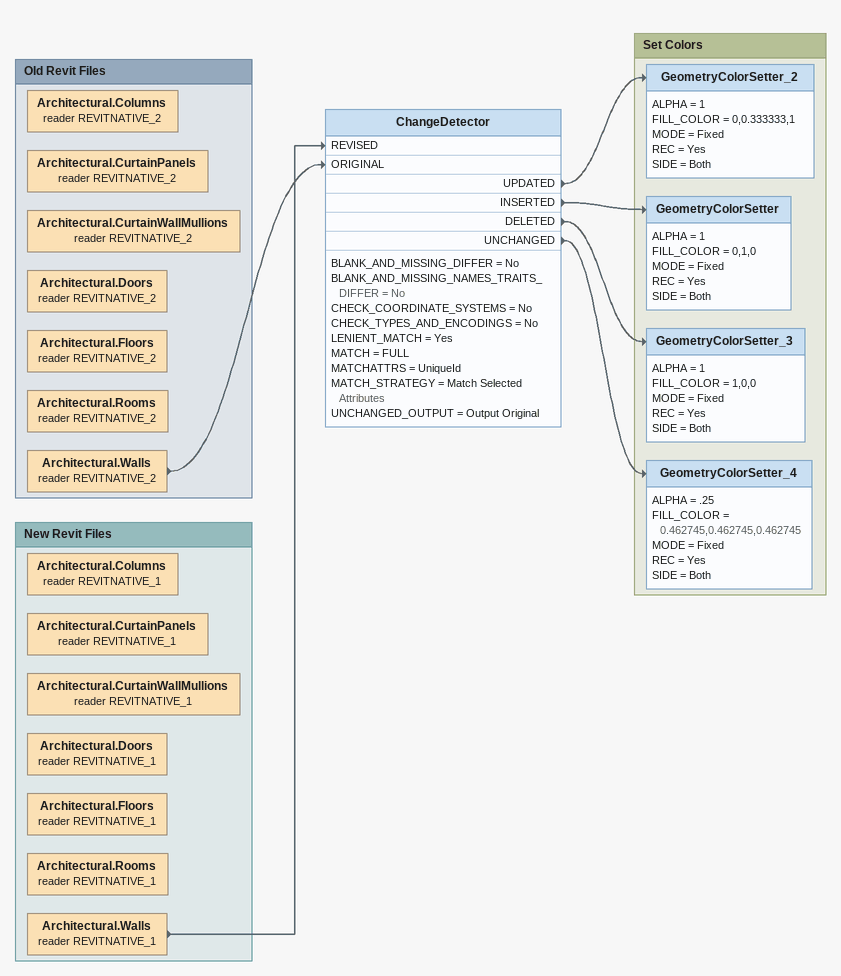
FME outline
ChangeDetector
    BLANK_AND_MISSING_DIFFER = No
    BLANK_AND_MISSING_NAMES_TRAITS_DIFFER = No
    CHECK_COORDINATE_SYSTEMS = No
    CHECK_TYPES_AND_ENCODINGS = No
    LENIENT_MATCH = Yes
    MATCH = FULL
    MATCHATTRS = UniqueId
    MATCH_STRATEGY = Match Selected Attributes
    UNCHANGED_OUTPUT = Output Original
    UPDATED -> GeometryColorSetter_2
    INSERTED -> GeometryColorSetter
    DELETED -> GeometryColorSetter_3
    UNCHANGED -> GeometryColorSetter_4

Bookmark: Old Revit Files
Architectural.CurtainWallMullions (reader REVITNATIVE_2)
Architectural.Columns (reader REVITNATIVE_2)
Architectural.CurtainPanels (reader REVITNATIVE_2)
Architectural.Doors (reader REVITNATIVE_2)
Architectural.Floors (reader REVITNATIVE_2)
Architectural.Rooms (reader REVITNATIVE_2)
Architectural.Walls (reader REVITNATIVE_2)
    -> ChangeDetector [ORIGINAL]

Bookmark: New Revit Files
Architectural.CurtainWallMullions (reader REVITNATIVE_1)
Architectural.Columns (reader REVITNATIVE_1)
Architectural.CurtainPanels (reader REVITNATIVE_1)
Architectural.Doors (reader REVITNATIVE_1)
Architectural.Floors (reader REVITNATIVE_1)
Architectural.Rooms (reader REVITNATIVE_1)
Architectural.Walls (reader REVITNATIVE_1)
    -> ChangeDetector [REVISED]

Bookmark: Set Colors
GeometryColorSetter_2
    ALPHA = 1
    FILL_COLOR = 0,0.333333,1
    MODE = Fixed
    REC = Yes
    SIDE = Both
GeometryColorSetter
    ALPHA = 1
    FILL_COLOR = 0,1,0
    MODE = Fixed
    REC = Yes
    SIDE = Both
GeometryColorSetter_3
    ALPHA = 1
    FILL_COLOR = 1,0,0
    MODE = Fixed
    REC = Yes
    SIDE = Both
GeometryColorSetter_4
    ALPHA = .25
    FILL_COLOR = 0.462745,0.462745,0.462745
    MODE = Fixed
    REC = Yes
    SIDE = Both
